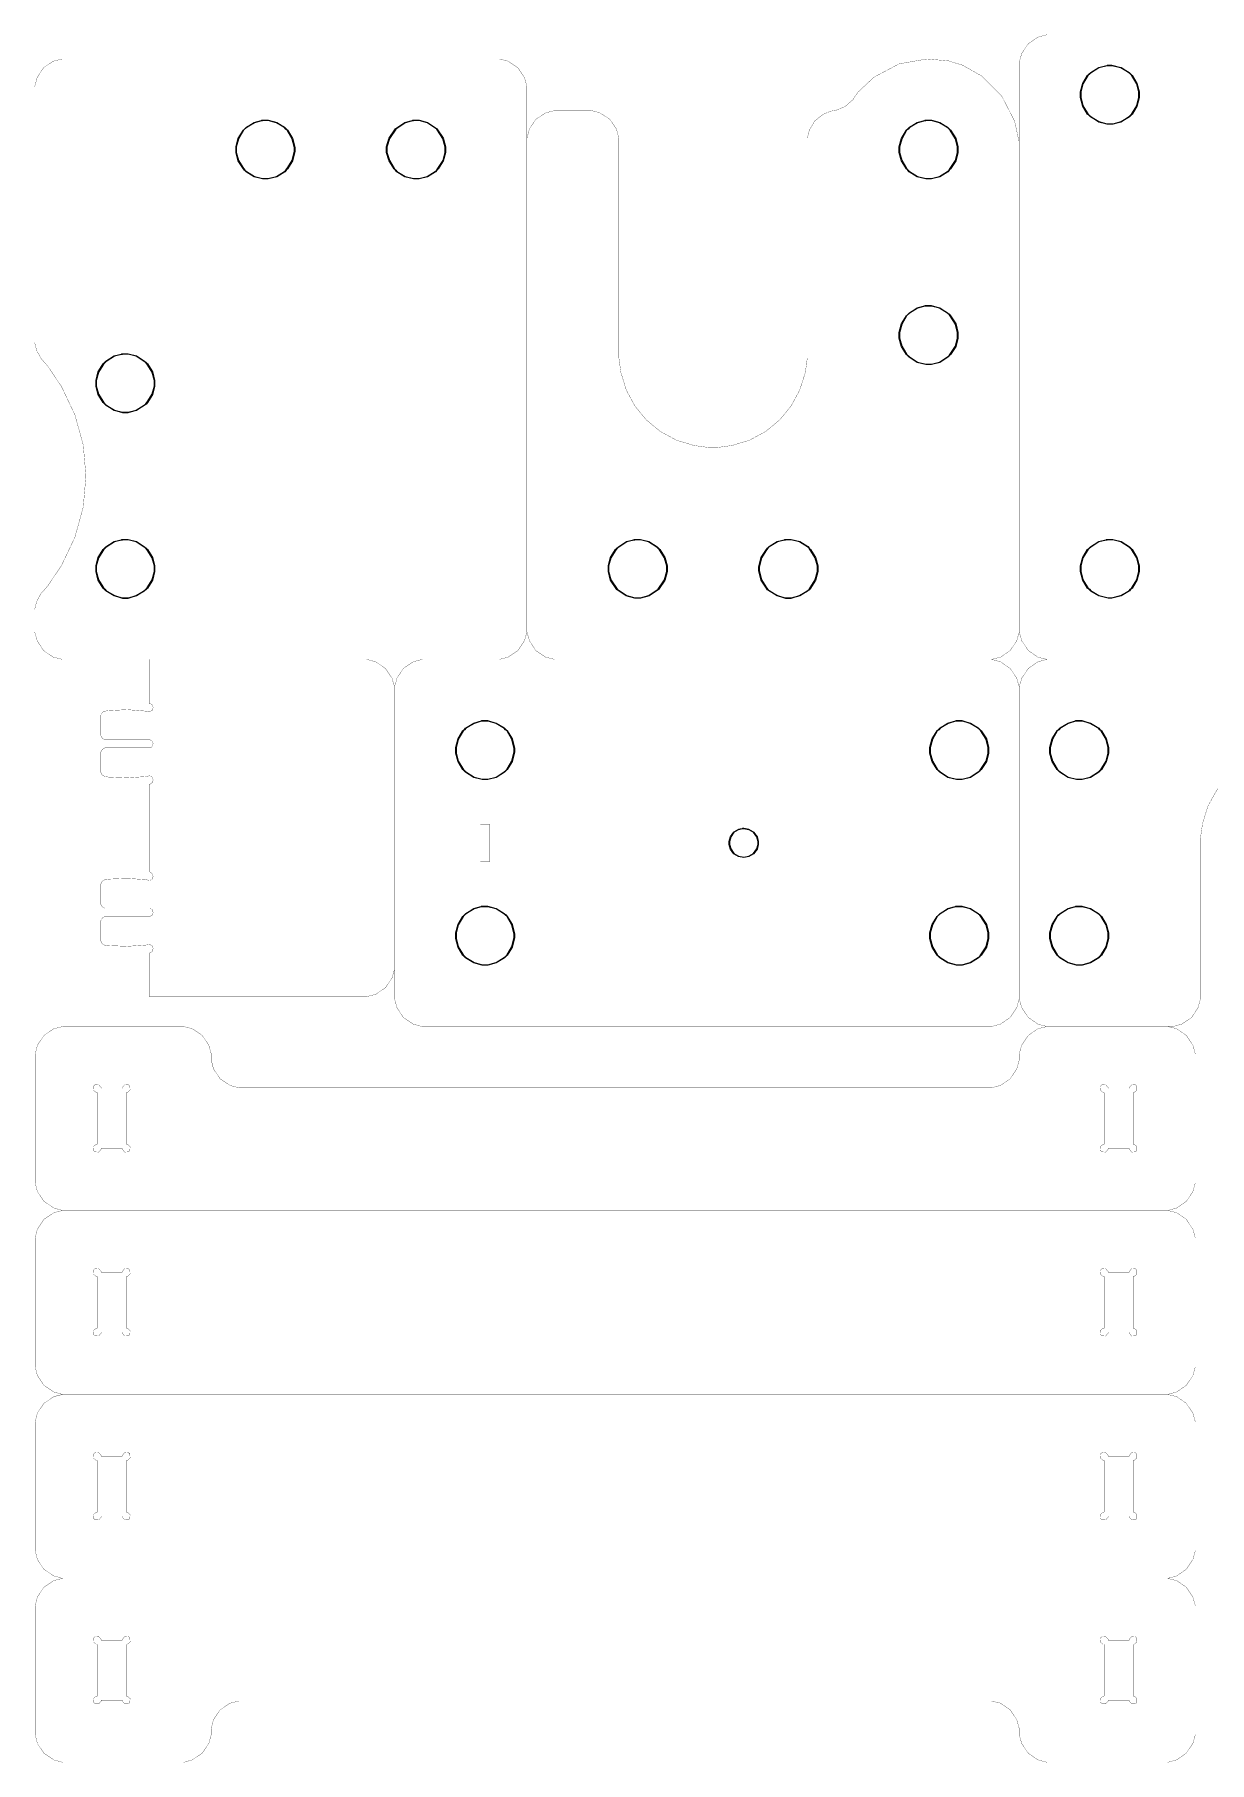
# Model space of a CAD drawing. Extents: x 0.1 to 59.9, y 0.1 to 11.9.
# Drawn here: x 48.09 to 52.88, y 0.45 to 7.49 of the extents above; entities that cross this region are included whole.
import ezdxf

# ---------------------------------------------------------------- set-up
doc = ezdxf.new("R2010")
doc.units = 0
doc.layers.add('L0D0_0', color=1, linetype='CONTINUOUS')

msp = doc.modelspace()

# ---------------------------------------------------------------- linework, layer by layer
at = {"layer": 'L0D0_0', "const_width": 0.001}
for points in [[(52.107, 7.368), (52.107, 7.38), (52.117, 7.416), (52.144, 7.456), (52.183, 7.483), (52.22, 7.493), (52.232, 7.493)], [(52.232, 7.493), (53.626, 7.493)], [(48.093, 7.269), (48.093, 7.281), (48.103, 7.318), (48.129, 7.358), (48.169, 7.385), (48.206, 7.394), (48.218, 7.394)], [(48.218, 7.394), (49.975, 7.394)], [(49.975, 7.394), (49.987, 7.394), (50.023, 7.385), (50.063, 7.358), (50.09, 7.318), (50.1, 7.281), (50.1, 7.269)], [(51.433, 7.235), (51.45, 7.259), (51.515, 7.32), (51.617, 7.374), (51.731, 7.394), (51.82, 7.386), (51.848, 7.377), (51.875, 7.369), (51.953, 7.325), (52.035, 7.244), (52.088, 7.141), (52.107, 7.054), (52.107, 7.025)], [(52.107, 7.368), (52.107, 5.071)], [(48.093, 7.269), (48.093, 6.249)], [(50.1, 7.269), (50.1, 5.071)], [(51.433, 7.235), (51.429, 7.228), (51.397, 7.2), (51.358, 7.184), (51.349, 7.183)], [(50.1, 7.059), (50.1, 7.071), (50.11, 7.108), (50.136, 7.148), (50.176, 7.174), (50.213, 7.184), (50.225, 7.184)], [(50.35, 7.184), (50.225, 7.184)], [(50.35, 7.184), (50.362, 7.184), (50.398, 7.174), (50.438, 7.148), (50.465, 7.108), (50.475, 7.071), (50.475, 7.059)], [(51.243, 7.059), (51.243, 7.07), (51.251, 7.103), (51.273, 7.141), (51.307, 7.168), (51.338, 7.181), (51.349, 7.183)], [(50.475, 6.194), (50.475, 7.059)], [(51.243, 6.194), (51.243, 7.059)], [(48.124, 6.167), (48.119, 6.173), (48.101, 6.205), (48.093, 6.238), (48.093, 6.249)], [(48.124, 6.167), (48.146, 6.142), (48.202, 6.059), (48.257, 5.943), (48.291, 5.82), (48.302, 5.694), (48.291, 5.567), (48.257, 5.444), (48.202, 5.328), (48.146, 5.245), (48.124, 5.22)], [(51.243, 6.194), (51.243, 6.174), (51.235, 6.116), (51.212, 6.044), (51.177, 5.979), (51.13, 5.922), (51.073, 5.875), (51.008, 5.84), (50.936, 5.818), (50.878, 5.81), (50.859, 5.81), (50.839, 5.81), (50.781, 5.818), (50.709, 5.84), (50.644, 5.875), (50.587, 5.922), (50.54, 5.979), (50.505, 6.044), (50.483, 6.116), (50.475, 6.174), (50.475, 6.194)], [(48.093, 5.138), (48.093, 5.149), (48.101, 5.182), (48.119, 5.215), (48.124, 5.22)], [(48.093, 5.138), (48.093, 5.071)], [(48.218, 4.946), (48.206, 4.946), (48.169, 4.955), (48.129, 4.982), (48.103, 5.022), (48.093, 5.058), (48.093, 5.071)], [(50.1, 5.071), (50.1, 5.058), (50.09, 5.022), (50.063, 4.982), (50.023, 4.955), (49.987, 4.946), (49.975, 4.946)], [(50.225, 4.946), (50.213, 4.946), (50.176, 4.955), (50.136, 4.982), (50.11, 5.022), (50.1, 5.058), (50.1, 5.071)], [(52.107, 5.071), (52.107, 5.058), (52.097, 5.022), (52.07, 4.982), (52.031, 4.955), (51.994, 4.946), (51.982, 4.946)], [(52.232, 4.946), (52.22, 4.946), (52.183, 4.955), (52.144, 4.982), (52.117, 5.022), (52.107, 5.058), (52.107, 5.071)], [(48.218, 4.946), (49.685, 4.946)], [(48.56, 4.766), (48.56, 4.946)], [(49.56, 4.821), (49.56, 4.833), (49.55, 4.869), (49.523, 4.909), (49.483, 4.936), (49.447, 4.946), (49.435, 4.946)], [(49.685, 4.946), (49.673, 4.946), (49.636, 4.936), (49.596, 4.909), (49.57, 4.869), (49.56, 4.833), (49.56, 4.821)], [(51.982, 4.946), (49.685, 4.946)], [(52.107, 4.821), (52.107, 4.833), (52.097, 4.869), (52.07, 4.909), (52.031, 4.936), (51.994, 4.946), (51.982, 4.946)], [(52.107, 4.821), (52.107, 4.833), (52.117, 4.869), (52.144, 4.909), (52.183, 4.936), (52.22, 4.946), (52.232, 4.946)], [(52.232, 4.946), (54.529, 4.946)], [(49.56, 4.821), (49.56, 3.574)], [(52.107, 3.574), (52.107, 4.821)], [(48.38, 4.735), (48.378, 4.735), (48.368, 4.729), (48.363, 4.719), (48.363, 4.716)], [(48.56, 4.733), (48.545, 4.735), (48.47, 4.741), (48.395, 4.737), (48.38, 4.735)], [(48.56, 4.733), (48.563, 4.733), (48.572, 4.738), (48.576, 4.749), (48.572, 4.761), (48.563, 4.766), (48.56, 4.766)], [(48.363, 4.716), (48.363, 4.638)], [(48.363, 4.638), (48.363, 4.635), (48.369, 4.624), (48.379, 4.618), (48.383, 4.618)], [(48.383, 4.585), (48.379, 4.585), (48.369, 4.579), (48.363, 4.569), (48.363, 4.565)], [(48.383, 4.618), (48.56, 4.618)], [(48.383, 4.585), (48.56, 4.585)], [(48.56, 4.585), (48.563, 4.585), (48.572, 4.59), (48.576, 4.602), (48.572, 4.613), (48.563, 4.618), (48.56, 4.618)], [(52.846, 4.197), (52.846, 4.217), (52.854, 4.275), (52.876, 4.347), (52.912, 4.412), (52.959, 4.469), (53.016, 4.516), (53.081, 4.551), (53.153, 4.574), (53.211, 4.581), (53.23, 4.581), (53.25, 4.581), (53.308, 4.574), (53.38, 4.551), (53.445, 4.516), (53.502, 4.469), (53.548, 4.412), (53.584, 4.347), (53.606, 4.275), (53.614, 4.217), (53.614, 4.197)], [(48.363, 4.488), (48.363, 4.565)], [(48.363, 4.488), (48.363, 4.485), (48.368, 4.475), (48.378, 4.469), (48.38, 4.468)], [(48.38, 4.468), (48.395, 4.466), (48.47, 4.463), (48.545, 4.468), (48.56, 4.471)], [(48.56, 4.437), (48.563, 4.437), (48.572, 4.443), (48.576, 4.454), (48.572, 4.466), (48.563, 4.471), (48.56, 4.471)], [(48.56, 4.437), (48.56, 4.079)], [(49.91, 4.122), (49.91, 4.273)], [(49.949, 4.273), (49.91, 4.273)], [(49.949, 4.122), (49.949, 4.273)], [(52.846, 4.197), (52.846, 3.574)], [(49.949, 4.122), (49.91, 4.122)], [(48.38, 4.048), (48.378, 4.047), (48.368, 4.041), (48.363, 4.031), (48.363, 4.028)], [(48.363, 4.028), (48.363, 3.951)], [(48.56, 4.045), (48.545, 4.048), (48.47, 4.053), (48.395, 4.05), (48.38, 4.048)], [(48.56, 4.045), (48.563, 4.045), (48.572, 4.05), (48.576, 4.062), (48.572, 4.073), (48.563, 4.079), (48.56, 4.079)], [(48.363, 3.951), (48.363, 3.947), (48.369, 3.937), (48.379, 3.931), (48.383, 3.931)], [(48.383, 3.898), (48.379, 3.898), (48.369, 3.892), (48.363, 3.881), (48.363, 3.878)], [(48.363, 3.8), (48.363, 3.878)], [(48.383, 3.931), (48.56, 3.931)], [(48.383, 3.898), (48.56, 3.898)], [(48.56, 3.898), (48.563, 3.898), (48.572, 3.903), (48.576, 3.914), (48.572, 3.926), (48.563, 3.931), (48.56, 3.931)], [(48.363, 3.8), (48.363, 3.797), (48.368, 3.787), (48.378, 3.781), (48.38, 3.781)], [(48.38, 3.781), (48.395, 3.779), (48.47, 3.776), (48.545, 3.781), (48.56, 3.783)], [(48.56, 3.75), (48.563, 3.75), (48.572, 3.755), (48.576, 3.767), (48.572, 3.778), (48.563, 3.783), (48.56, 3.783)], [(48.56, 3.75), (48.56, 3.571)], [(49.435, 3.571), (49.447, 3.571), (49.483, 3.58), (49.523, 3.607), (49.55, 3.647), (49.56, 3.683), (49.56, 3.696)], [(48.56, 3.571), (49.435, 3.571)], [(49.56, 3.574), (49.56, 3.562), (49.57, 3.526), (49.596, 3.486), (49.636, 3.459), (49.673, 3.449), (49.685, 3.449)], [(51.982, 3.449), (51.994, 3.449), (52.031, 3.459), (52.07, 3.486), (52.097, 3.526), (52.107, 3.562), (52.107, 3.574)], [(52.232, 3.449), (52.22, 3.449), (52.183, 3.459), (52.144, 3.486), (52.117, 3.526), (52.107, 3.562), (52.107, 3.574)], [(52.846, 3.574), (52.846, 3.562), (52.836, 3.526), (52.81, 3.486), (52.77, 3.459), (52.733, 3.449), (52.721, 3.449)], [(48.22, 3.449), (48.207, 3.449), (48.171, 3.44), (48.131, 3.413), (48.104, 3.373), (48.095, 3.337), (48.095, 3.324)], [(48.688, 3.449), (48.22, 3.449)], [(48.813, 3.324), (48.813, 3.337), (48.803, 3.373), (48.776, 3.413), (48.736, 3.44), (48.7, 3.449), (48.688, 3.449)], [(51.982, 3.449), (49.685, 3.449)], [(52.232, 3.449), (52.22, 3.449), (52.183, 3.44), (52.144, 3.413), (52.117, 3.373), (52.107, 3.337), (52.107, 3.324)], [(52.721, 3.449), (52.232, 3.449)], [(52.825, 3.324), (52.825, 3.337), (52.815, 3.373), (52.788, 3.413), (52.749, 3.44), (52.712, 3.449), (52.7, 3.449)], [(48.095, 2.824), (48.095, 3.324)], [(48.813, 3.324), (48.813, 3.312), (48.822, 3.276), (48.849, 3.236), (48.889, 3.209), (48.925, 3.199), (48.938, 3.199)], [(51.982, 3.199), (51.994, 3.199), (52.031, 3.209), (52.07, 3.236), (52.097, 3.276), (52.107, 3.312), (52.107, 3.324)], [(52.825, 2.824), (52.825, 3.324)], [(48.364, 3.197), (48.364, 3.2), (48.354, 3.212), (48.338, 3.211), (48.336, 3.208), (48.333, 3.206), (48.332, 3.19), (48.344, 3.18), (48.348, 3.18)], [(48.348, 2.969), (48.348, 3.18)], [(48.364, 3.197), (48.45, 3.197)], [(48.467, 3.18), (48.471, 3.18), (48.482, 3.19), (48.481, 3.206), (48.479, 3.208), (48.476, 3.211), (48.46, 3.212), (48.45, 3.2), (48.45, 3.197)], [(48.467, 2.969), (48.467, 3.18)], [(51.982, 3.199), (48.938, 3.199)], [(52.47, 3.197), (52.47, 3.2), (52.459, 3.212), (52.444, 3.211), (52.441, 3.208), (52.438, 3.206), (52.437, 3.19), (52.449, 3.18), (52.453, 3.18)], [(52.453, 2.969), (52.453, 3.18)], [(52.47, 3.197), (52.555, 3.197)], [(52.572, 3.18), (52.576, 3.18), (52.587, 3.19), (52.586, 3.206), (52.584, 3.208), (52.581, 3.211), (52.566, 3.212), (52.555, 3.2), (52.555, 3.197)], [(52.572, 2.969), (52.572, 3.18)], [(48.348, 2.969), (48.344, 2.969), (48.332, 2.959), (48.333, 2.943), (48.336, 2.941), (48.338, 2.938), (48.354, 2.937), (48.364, 2.949), (48.364, 2.952)], [(48.45, 2.952), (48.45, 2.949), (48.46, 2.937), (48.476, 2.938), (48.479, 2.941), (48.481, 2.943), (48.482, 2.959), (48.471, 2.969), (48.467, 2.969)], [(52.453, 2.969), (52.449, 2.969), (52.437, 2.959), (52.438, 2.943), (52.441, 2.941), (52.444, 2.938), (52.459, 2.937), (52.47, 2.949), (52.47, 2.952)], [(52.555, 2.952), (52.555, 2.949), (52.566, 2.937), (52.581, 2.938), (52.584, 2.941), (52.586, 2.943), (52.587, 2.959), (52.576, 2.969), (52.572, 2.969)], [(48.364, 2.952), (48.45, 2.952)], [(52.47, 2.952), (52.555, 2.952)], [(48.095, 2.824), (48.095, 2.812), (48.104, 2.776), (48.131, 2.736), (48.171, 2.709), (48.207, 2.699), (48.22, 2.699)], [(52.7, 2.699), (52.712, 2.699), (52.749, 2.709), (52.788, 2.736), (52.815, 2.776), (52.825, 2.812), (52.825, 2.824)], [(48.22, 2.699), (48.207, 2.699), (48.171, 2.69), (48.131, 2.663), (48.104, 2.623), (48.095, 2.587), (48.095, 2.574)], [(52.7, 2.699), (48.22, 2.699)], [(52.825, 2.574), (52.825, 2.587), (52.815, 2.623), (52.788, 2.663), (52.749, 2.69), (52.712, 2.699), (52.7, 2.699)], [(48.095, 2.574), (48.095, 2.074)], [(52.825, 2.574), (52.825, 2.074)], [(48.364, 2.447), (48.364, 2.45), (48.354, 2.462), (48.338, 2.461), (48.336, 2.458), (48.333, 2.456), (48.332, 2.44), (48.344, 2.43), (48.348, 2.43)], [(48.348, 2.43), (48.348, 2.219)], [(48.364, 2.447), (48.45, 2.447)], [(48.467, 2.43), (48.471, 2.43), (48.482, 2.44), (48.481, 2.456), (48.479, 2.458), (48.476, 2.461), (48.46, 2.462), (48.45, 2.45), (48.45, 2.447)], [(48.467, 2.43), (48.467, 2.219)], [(52.47, 2.447), (52.47, 2.45), (52.459, 2.462), (52.444, 2.461), (52.441, 2.458), (52.438, 2.456), (52.437, 2.44), (52.449, 2.43), (52.453, 2.43)], [(52.453, 2.43), (52.453, 2.219)], [(52.47, 2.447), (52.555, 2.447)], [(52.572, 2.43), (52.576, 2.43), (52.587, 2.44), (52.586, 2.456), (52.584, 2.458), (52.581, 2.461), (52.566, 2.462), (52.555, 2.45), (52.555, 2.447)], [(52.572, 2.43), (52.572, 2.219)], [(48.348, 2.219), (48.344, 2.219), (48.332, 2.209), (48.333, 2.193), (48.336, 2.191), (48.338, 2.188), (48.354, 2.187), (48.364, 2.199), (48.364, 2.202)], [(48.364, 2.202), (48.45, 2.202)], [(48.45, 2.202), (48.45, 2.199), (48.46, 2.187), (48.476, 2.188), (48.479, 2.191), (48.481, 2.193), (48.482, 2.209), (48.471, 2.219), (48.467, 2.219)], [(52.453, 2.219), (52.449, 2.219), (52.437, 2.209), (52.438, 2.193), (52.441, 2.191), (52.444, 2.188), (52.459, 2.187), (52.47, 2.199), (52.47, 2.202)], [(52.47, 2.202), (52.555, 2.202)], [(52.555, 2.202), (52.555, 2.199), (52.566, 2.187), (52.581, 2.188), (52.584, 2.191), (52.586, 2.193), (52.587, 2.209), (52.576, 2.219), (52.572, 2.219)], [(48.095, 2.074), (48.095, 2.062), (48.104, 2.026), (48.131, 1.986), (48.171, 1.959), (48.207, 1.949), (48.22, 1.949)], [(52.7, 1.949), (52.712, 1.949), (52.749, 1.959), (52.788, 1.986), (52.815, 2.026), (52.825, 2.062), (52.825, 2.074)], [(48.095, 1.824), (48.095, 1.837), (48.104, 1.873), (48.131, 1.913), (48.171, 1.94), (48.207, 1.949), (48.22, 1.949)], [(52.7, 1.949), (48.22, 1.949)], [(52.7, 1.949), (52.712, 1.949), (52.749, 1.94), (52.788, 1.913), (52.815, 1.873), (52.825, 1.837), (52.825, 1.824)], [(48.095, 1.324), (48.095, 1.824)], [(52.825, 1.324), (52.825, 1.824)], [(48.348, 1.68), (48.344, 1.68), (48.332, 1.69), (48.333, 1.706), (48.336, 1.708), (48.338, 1.711), (48.354, 1.712), (48.364, 1.7), (48.364, 1.697)], [(48.364, 1.697), (48.45, 1.697)], [(48.45, 1.697), (48.45, 1.7), (48.46, 1.712), (48.476, 1.711), (48.479, 1.708), (48.481, 1.706), (48.482, 1.69), (48.471, 1.68), (48.467, 1.68)], [(52.453, 1.68), (52.449, 1.68), (52.437, 1.69), (52.438, 1.706), (52.441, 1.708), (52.444, 1.711), (52.459, 1.712), (52.47, 1.7), (52.47, 1.697)], [(52.47, 1.697), (52.555, 1.697)], [(52.555, 1.697), (52.555, 1.7), (52.566, 1.712), (52.581, 1.711), (52.584, 1.708), (52.586, 1.706), (52.587, 1.69), (52.576, 1.68), (52.572, 1.68)], [(48.348, 1.469), (48.348, 1.68)], [(48.467, 1.469), (48.467, 1.68)], [(52.453, 1.469), (52.453, 1.68)], [(52.572, 1.469), (52.572, 1.68)], [(48.364, 1.452), (48.364, 1.449), (48.354, 1.437), (48.338, 1.438), (48.336, 1.441), (48.333, 1.443), (48.332, 1.459), (48.344, 1.469), (48.348, 1.469)], [(48.364, 1.452), (48.45, 1.452)], [(48.467, 1.469), (48.471, 1.469), (48.482, 1.459), (48.481, 1.443), (48.479, 1.441), (48.476, 1.438), (48.46, 1.437), (48.45, 1.449), (48.45, 1.452)], [(52.47, 1.452), (52.47, 1.449), (52.459, 1.437), (52.444, 1.438), (52.441, 1.441), (52.438, 1.443), (52.437, 1.459), (52.449, 1.469), (52.453, 1.469)], [(52.47, 1.452), (52.555, 1.452)], [(52.572, 1.469), (52.576, 1.469), (52.587, 1.459), (52.586, 1.443), (52.584, 1.441), (52.581, 1.438), (52.566, 1.437), (52.555, 1.449), (52.555, 1.452)], [(48.22, 1.199), (48.207, 1.199), (48.171, 1.209), (48.131, 1.236), (48.104, 1.276), (48.095, 1.312), (48.095, 1.324)], [(52.825, 1.324), (52.825, 1.312), (52.815, 1.276), (52.788, 1.236), (52.749, 1.209), (52.712, 1.199), (52.7, 1.199)], [(48.095, 1.074), (48.095, 1.087), (48.104, 1.123), (48.131, 1.163), (48.171, 1.19), (48.207, 1.199), (48.22, 1.199)], [(52.7, 1.199), (48.22, 1.199)], [(52.7, 1.199), (52.712, 1.199), (52.749, 1.19), (52.788, 1.163), (52.815, 1.123), (52.825, 1.087), (52.825, 1.074)], [(48.095, 1.074), (48.095, 0.574)], [(52.825, 1.074), (52.825, 0.574)], [(48.348, 0.93), (48.344, 0.93), (48.332, 0.94), (48.333, 0.956), (48.336, 0.958), (48.338, 0.961), (48.354, 0.962), (48.364, 0.95), (48.364, 0.947)], [(48.348, 0.93), (48.348, 0.719)], [(48.364, 0.947), (48.45, 0.947)], [(48.45, 0.947), (48.45, 0.95), (48.46, 0.962), (48.476, 0.961), (48.479, 0.958), (48.481, 0.956), (48.482, 0.94), (48.471, 0.93), (48.467, 0.93)], [(48.467, 0.93), (48.467, 0.719)], [(52.453, 0.93), (52.449, 0.93), (52.437, 0.94), (52.438, 0.956), (52.441, 0.958), (52.444, 0.961), (52.459, 0.962), (52.47, 0.95), (52.47, 0.947)], [(52.453, 0.93), (52.453, 0.719)], [(52.47, 0.947), (52.555, 0.947)], [(52.555, 0.947), (52.555, 0.95), (52.566, 0.962), (52.581, 0.961), (52.584, 0.958), (52.586, 0.956), (52.587, 0.94), (52.576, 0.93), (52.572, 0.93)], [(52.572, 0.93), (52.572, 0.719)], [(48.364, 0.702), (48.364, 0.699), (48.354, 0.687), (48.338, 0.688), (48.336, 0.691), (48.333, 0.693), (48.332, 0.709), (48.344, 0.719), (48.348, 0.719)], [(48.467, 0.719), (48.471, 0.719), (48.482, 0.709), (48.481, 0.693), (48.479, 0.691), (48.476, 0.688), (48.46, 0.687), (48.45, 0.699), (48.45, 0.702)], [(52.47, 0.702), (52.47, 0.699), (52.459, 0.687), (52.444, 0.688), (52.441, 0.691), (52.438, 0.693), (52.437, 0.709), (52.449, 0.719), (52.453, 0.719)], [(52.572, 0.719), (52.576, 0.719), (52.587, 0.709), (52.586, 0.693), (52.584, 0.691), (52.581, 0.688), (52.566, 0.687), (52.555, 0.699), (52.555, 0.702)], [(48.364, 0.702), (48.45, 0.702)], [(48.813, 0.574), (48.813, 0.587), (48.822, 0.623), (48.849, 0.663), (48.889, 0.69), (48.925, 0.699), (48.938, 0.699)], [(51.982, 0.699), (48.938, 0.699)], [(51.982, 0.699), (51.994, 0.699), (52.031, 0.69), (52.07, 0.663), (52.097, 0.623), (52.107, 0.587), (52.107, 0.574)], [(52.47, 0.702), (52.555, 0.702)], [(48.22, 0.449), (48.207, 0.449), (48.171, 0.459), (48.131, 0.486), (48.104, 0.526), (48.095, 0.562), (48.095, 0.574)], [(48.813, 0.574), (48.813, 0.562), (48.803, 0.526), (48.776, 0.486), (48.736, 0.459), (48.7, 0.449), (48.688, 0.449)], [(52.232, 0.449), (52.22, 0.449), (52.183, 0.459), (52.144, 0.486), (52.117, 0.526), (52.107, 0.562), (52.107, 0.574)], [(52.825, 0.574), (52.825, 0.562), (52.815, 0.526), (52.788, 0.486), (52.749, 0.459), (52.712, 0.449), (52.7, 0.449)], [(48.688, 0.449), (48.22, 0.449)], [(52.7, 0.449), (52.232, 0.449)]]:
    msp.add_lwpolyline(points, dxfattribs=at)
at = {"layer": 'L0D0_0'}
for points in [[(52.465, 7.128), (52.431, 7.137), (52.398, 7.158), (52.392, 7.163), (52.386, 7.169), (52.366, 7.202), (52.357, 7.237), (52.357, 7.26), (52.366, 7.294), (52.386, 7.327), (52.392, 7.333), (52.398, 7.338), (52.431, 7.359), (52.465, 7.367), (52.469, 7.367), (52.432, 7.358), (52.399, 7.337), (52.393, 7.332), (52.387, 7.326), (52.367, 7.293), (52.358, 7.26), (52.358, 7.237), (52.367, 7.203), (52.387, 7.17), (52.393, 7.164), (52.399, 7.159), (52.432, 7.138), (52.465, 7.129), (52.488, 7.129), (52.521, 7.138), (52.555, 7.159), (52.566, 7.17), (52.586, 7.203), (52.595, 7.237), (52.595, 7.26), (52.586, 7.293), (52.566, 7.326), (52.555, 7.337), (52.521, 7.358), (52.485, 7.367), (52.465, 7.367), (52.469, 7.368), (52.485, 7.368), (52.522, 7.359), (52.556, 7.338), (52.567, 7.327), (52.587, 7.294), (52.596, 7.26), (52.596, 7.237), (52.587, 7.202), (52.567, 7.169), (52.556, 7.158), (52.522, 7.137), (52.488, 7.128)], [(49.022, 6.905), (48.988, 6.914), (48.955, 6.934), (48.949, 6.94), (48.944, 6.946), (48.923, 6.979), (48.914, 7.013), (48.914, 7.036), (48.923, 7.07), (48.944, 7.104), (48.955, 7.115), (48.988, 7.135), (49.018, 7.143), (49.022, 7.143), (48.989, 7.134), (48.956, 7.114), (48.945, 7.103), (48.924, 7.069), (48.915, 7.036), (48.915, 7.013), (48.924, 6.98), (48.945, 6.947), (48.95, 6.941), (48.956, 6.935), (48.989, 6.915), (49.022, 6.906), (49.045, 6.906), (49.079, 6.915), (49.112, 6.935), (49.117, 6.941), (49.123, 6.947), (49.143, 6.98), (49.152, 7.017), (49.152, 7.033), (49.143, 7.069), (49.123, 7.103), (49.117, 7.108), (49.112, 7.114), (49.079, 7.134), (49.045, 7.143), (49.018, 7.143), (49.022, 7.144), (49.045, 7.144), (49.08, 7.135), (49.113, 7.115), (49.118, 7.109), (49.124, 7.104), (49.144, 7.07), (49.153, 7.033), (49.153, 7.017), (49.144, 6.979), (49.124, 6.946), (49.118, 6.94), (49.113, 6.934), (49.08, 6.914), (49.045, 6.905)], [(49.637, 6.905), (49.602, 6.914), (49.569, 6.934), (49.564, 6.94), (49.558, 6.946), (49.538, 6.979), (49.528, 7.013), (49.528, 7.036), (49.538, 7.071), (49.564, 7.109), (49.602, 7.135), (49.633, 7.143), (49.637, 7.143), (49.603, 7.134), (49.565, 7.108), (49.539, 7.07), (49.529, 7.036), (49.529, 7.013), (49.539, 6.98), (49.559, 6.947), (49.565, 6.941), (49.57, 6.935), (49.603, 6.915), (49.637, 6.906), (49.66, 6.906), (49.693, 6.915), (49.726, 6.935), (49.732, 6.941), (49.737, 6.947), (49.758, 6.98), (49.767, 7.013), (49.767, 7.036), (49.757, 7.07), (49.732, 7.108), (49.694, 7.134), (49.66, 7.143), (49.633, 7.143), (49.637, 7.144), (49.66, 7.144), (49.695, 7.135), (49.733, 7.109), (49.758, 7.071), (49.768, 7.036), (49.768, 7.013), (49.759, 6.979), (49.738, 6.946), (49.733, 6.94), (49.727, 6.934), (49.694, 6.914), (49.66, 6.905)], [(51.726, 6.905), (51.691, 6.914), (51.658, 6.934), (51.653, 6.94), (51.647, 6.946), (51.627, 6.979), (51.618, 7.013), (51.618, 7.036), (51.627, 7.07), (51.647, 7.104), (51.653, 7.109), (51.658, 7.115), (51.691, 7.135), (51.722, 7.143), (51.726, 7.143), (51.692, 7.134), (51.659, 7.114), (51.654, 7.108), (51.648, 7.103), (51.628, 7.069), (51.619, 7.036), (51.619, 7.013), (51.628, 6.98), (51.648, 6.947), (51.654, 6.941), (51.659, 6.935), (51.692, 6.915), (51.726, 6.906), (51.749, 6.906), (51.782, 6.915), (51.815, 6.935), (51.821, 6.941), (51.826, 6.947), (51.847, 6.98), (51.856, 7.013), (51.856, 7.036), (51.847, 7.069), (51.826, 7.103), (51.815, 7.114), (51.782, 7.134), (51.749, 7.143), (51.722, 7.143), (51.726, 7.144), (51.749, 7.144), (51.783, 7.135), (51.816, 7.115), (51.827, 7.104), (51.848, 7.07), (51.857, 7.036), (51.857, 7.013), (51.848, 6.979), (51.827, 6.946), (51.822, 6.94), (51.816, 6.934), (51.783, 6.914), (51.749, 6.905)], [(51.726, 6.148), (51.691, 6.157), (51.658, 6.178), (51.647, 6.189), (51.627, 6.222), (51.618, 6.256), (51.618, 6.279), (51.627, 6.314), (51.647, 6.347), (51.658, 6.358), (51.691, 6.379), (51.722, 6.387), (51.726, 6.387), (51.692, 6.378), (51.659, 6.357), (51.648, 6.346), (51.628, 6.313), (51.619, 6.279), (51.619, 6.256), (51.628, 6.223), (51.648, 6.19), (51.659, 6.179), (51.692, 6.158), (51.726, 6.149), (51.749, 6.149), (51.782, 6.158), (51.815, 6.179), (51.821, 6.184), (51.826, 6.19), (51.847, 6.223), (51.856, 6.256), (51.856, 6.279), (51.847, 6.313), (51.826, 6.346), (51.821, 6.352), (51.815, 6.357), (51.782, 6.378), (51.749, 6.387), (51.722, 6.387), (51.726, 6.388), (51.749, 6.388), (51.783, 6.379), (51.816, 6.358), (51.822, 6.353), (51.827, 6.347), (51.848, 6.314), (51.857, 6.279), (51.857, 6.256), (51.848, 6.222), (51.827, 6.189), (51.822, 6.183), (51.816, 6.178), (51.783, 6.157), (51.749, 6.148)], [(48.451, 5.952), (48.417, 5.961), (48.383, 5.982), (48.372, 5.993), (48.352, 6.026), (48.343, 6.06), (48.343, 6.083), (48.352, 6.118), (48.372, 6.151), (48.383, 6.162), (48.417, 6.183), (48.447, 6.191), (48.451, 6.191), (48.418, 6.182), (48.384, 6.161), (48.373, 6.15), (48.353, 6.117), (48.344, 6.083), (48.344, 6.06), (48.353, 6.027), (48.373, 5.994), (48.384, 5.983), (48.418, 5.962), (48.451, 5.953), (48.474, 5.953), (48.507, 5.962), (48.54, 5.983), (48.546, 5.988), (48.552, 5.994), (48.572, 6.027), (48.581, 6.06), (48.581, 6.083), (48.572, 6.117), (48.552, 6.15), (48.546, 6.156), (48.54, 6.161), (48.507, 6.182), (48.474, 6.191), (48.447, 6.191), (48.451, 6.192), (48.474, 6.192), (48.508, 6.183), (48.541, 6.162), (48.547, 6.157), (48.553, 6.151), (48.573, 6.118), (48.582, 6.083), (48.582, 6.06), (48.573, 6.026), (48.553, 5.993), (48.547, 5.987), (48.541, 5.982), (48.508, 5.961), (48.474, 5.952)], [(48.451, 5.195), (48.417, 5.205), (48.383, 5.225), (48.378, 5.231), (48.372, 5.236), (48.352, 5.269), (48.343, 5.304), (48.343, 5.327), (48.352, 5.361), (48.372, 5.394), (48.383, 5.405), (48.417, 5.426), (48.447, 5.434), (48.451, 5.434), (48.418, 5.425), (48.384, 5.404), (48.373, 5.393), (48.353, 5.36), (48.344, 5.327), (48.344, 5.304), (48.353, 5.27), (48.373, 5.237), (48.379, 5.232), (48.384, 5.226), (48.418, 5.206), (48.451, 5.196), (48.474, 5.196), (48.507, 5.206), (48.54, 5.226), (48.546, 5.232), (48.552, 5.237), (48.572, 5.27), (48.581, 5.304), (48.581, 5.327), (48.572, 5.36), (48.552, 5.393), (48.546, 5.399), (48.54, 5.404), (48.507, 5.425), (48.474, 5.434), (48.447, 5.434), (48.451, 5.435), (48.474, 5.435), (48.508, 5.426), (48.541, 5.405), (48.547, 5.4), (48.553, 5.394), (48.573, 5.361), (48.582, 5.327), (48.582, 5.304), (48.573, 5.269), (48.553, 5.236), (48.547, 5.231), (48.541, 5.225), (48.508, 5.205), (48.474, 5.195)], [(50.54, 5.196), (50.505, 5.205), (50.467, 5.231), (50.441, 5.269), (50.432, 5.304), (50.432, 5.327), (50.441, 5.361), (50.461, 5.394), (50.467, 5.4), (50.473, 5.405), (50.506, 5.426), (50.536, 5.434), (50.54, 5.434), (50.507, 5.425), (50.474, 5.404), (50.468, 5.399), (50.462, 5.393), (50.442, 5.36), (50.433, 5.327), (50.433, 5.304), (50.442, 5.27), (50.468, 5.232), (50.506, 5.206), (50.54, 5.197), (50.563, 5.197), (50.597, 5.206), (50.635, 5.232), (50.661, 5.27), (50.67, 5.304), (50.67, 5.327), (50.661, 5.36), (50.641, 5.393), (50.63, 5.404), (50.596, 5.425), (50.563, 5.434), (50.536, 5.434), (50.54, 5.435), (50.563, 5.435), (50.597, 5.426), (50.631, 5.405), (50.642, 5.394), (50.662, 5.361), (50.671, 5.327), (50.671, 5.304), (50.662, 5.269), (50.636, 5.231), (50.598, 5.205), (50.563, 5.196)], [(51.154, 5.195), (51.12, 5.205), (51.087, 5.225), (51.081, 5.23), (51.076, 5.236), (51.055, 5.269), (51.046, 5.307), (51.046, 5.323), (51.055, 5.361), (51.076, 5.394), (51.081, 5.4), (51.087, 5.406), (51.12, 5.426), (51.15, 5.434), (51.154, 5.434), (51.121, 5.425), (51.088, 5.405), (51.082, 5.399), (51.077, 5.393), (51.056, 5.36), (51.047, 5.323), (51.047, 5.307), (51.056, 5.27), (51.077, 5.237), (51.082, 5.231), (51.088, 5.226), (51.121, 5.206), (51.154, 5.196), (51.177, 5.196), (51.211, 5.206), (51.244, 5.226), (51.25, 5.231), (51.255, 5.237), (51.275, 5.27), (51.285, 5.304), (51.285, 5.327), (51.275, 5.36), (51.255, 5.393), (51.25, 5.399), (51.244, 5.405), (51.211, 5.425), (51.177, 5.434), (51.15, 5.434), (51.154, 5.435), (51.177, 5.435), (51.212, 5.426), (51.245, 5.406), (51.251, 5.4), (51.256, 5.394), (51.276, 5.361), (51.286, 5.327), (51.286, 5.304), (51.276, 5.269), (51.256, 5.236), (51.251, 5.23), (51.245, 5.225), (51.212, 5.205), (51.177, 5.195)], [(52.469, 5.196), (52.431, 5.205), (52.398, 5.225), (52.392, 5.231), (52.386, 5.236), (52.366, 5.269), (52.357, 5.304), (52.357, 5.327), (52.366, 5.361), (52.386, 5.394), (52.392, 5.4), (52.398, 5.405), (52.431, 5.426), (52.461, 5.434), (52.465, 5.434), (52.432, 5.425), (52.399, 5.404), (52.393, 5.399), (52.387, 5.393), (52.367, 5.36), (52.358, 5.327), (52.358, 5.304), (52.367, 5.27), (52.387, 5.237), (52.393, 5.232), (52.399, 5.226), (52.432, 5.206), (52.469, 5.197), (52.485, 5.197), (52.521, 5.206), (52.555, 5.226), (52.56, 5.232), (52.566, 5.237), (52.586, 5.27), (52.595, 5.304), (52.595, 5.327), (52.586, 5.36), (52.566, 5.393), (52.555, 5.404), (52.521, 5.425), (52.488, 5.434), (52.461, 5.434), (52.465, 5.435), (52.488, 5.435), (52.522, 5.426), (52.556, 5.405), (52.567, 5.394), (52.587, 5.361), (52.596, 5.327), (52.596, 5.304), (52.587, 5.269), (52.567, 5.236), (52.561, 5.231), (52.556, 5.225), (52.522, 5.205), (52.485, 5.196)], [(49.918, 4.456), (49.884, 4.465), (49.85, 4.486), (49.839, 4.497), (49.819, 4.53), (49.81, 4.564), (49.81, 4.587), (49.819, 4.622), (49.839, 4.655), (49.845, 4.66), (49.85, 4.666), (49.884, 4.686), (49.915, 4.695), (49.918, 4.695), (49.885, 4.685), (49.851, 4.665), (49.846, 4.659), (49.84, 4.654), (49.82, 4.621), (49.811, 4.587), (49.811, 4.564), (49.82, 4.531), (49.84, 4.498), (49.851, 4.487), (49.885, 4.466), (49.918, 4.457), (49.941, 4.457), (49.974, 4.466), (50.007, 4.487), (50.013, 4.492), (50.019, 4.498), (50.039, 4.531), (50.048, 4.568), (50.048, 4.584), (50.039, 4.621), (50.019, 4.654), (50.013, 4.659), (50.007, 4.665), (49.974, 4.685), (49.941, 4.695), (49.915, 4.695), (49.918, 4.696), (49.941, 4.696), (49.975, 4.686), (50.008, 4.666), (50.014, 4.66), (50.02, 4.655), (50.04, 4.622), (50.049, 4.584), (50.049, 4.568), (50.04, 4.53), (50.02, 4.497), (50.014, 4.491), (50.008, 4.486), (49.975, 4.465), (49.941, 4.456)], [(51.851, 4.456), (51.816, 4.465), (51.783, 4.486), (51.772, 4.497), (51.752, 4.53), (51.743, 4.564), (51.743, 4.587), (51.752, 4.622), (51.772, 4.655), (51.778, 4.66), (51.783, 4.666), (51.816, 4.686), (51.848, 4.695), (51.851, 4.695), (51.817, 4.685), (51.784, 4.665), (51.779, 4.659), (51.773, 4.654), (51.753, 4.621), (51.744, 4.587), (51.744, 4.564), (51.753, 4.531), (51.773, 4.498), (51.784, 4.487), (51.817, 4.466), (51.851, 4.457), (51.874, 4.457), (51.907, 4.466), (51.94, 4.487), (51.946, 4.492), (51.951, 4.498), (51.972, 4.531), (51.981, 4.564), (51.981, 4.587), (51.972, 4.621), (51.951, 4.654), (51.94, 4.665), (51.907, 4.685), (51.874, 4.695), (51.848, 4.695), (51.851, 4.696), (51.874, 4.696), (51.908, 4.686), (51.941, 4.666), (51.952, 4.655), (51.973, 4.622), (51.982, 4.587), (51.982, 4.564), (51.973, 4.53), (51.952, 4.497), (51.947, 4.491), (51.941, 4.486), (51.908, 4.465), (51.874, 4.456)], [(52.34, 4.456), (52.306, 4.465), (52.273, 4.486), (52.267, 4.491), (52.261, 4.497), (52.241, 4.53), (52.232, 4.564), (52.232, 4.587), (52.241, 4.622), (52.261, 4.655), (52.267, 4.66), (52.273, 4.666), (52.306, 4.686), (52.337, 4.695), (52.34, 4.695), (52.307, 4.685), (52.274, 4.665), (52.268, 4.659), (52.262, 4.654), (52.242, 4.621), (52.233, 4.587), (52.233, 4.564), (52.242, 4.531), (52.262, 4.498), (52.268, 4.492), (52.274, 4.487), (52.307, 4.466), (52.34, 4.457), (52.363, 4.457), (52.396, 4.466), (52.43, 4.487), (52.441, 4.498), (52.461, 4.531), (52.47, 4.564), (52.47, 4.587), (52.461, 4.621), (52.441, 4.654), (52.435, 4.659), (52.43, 4.665), (52.396, 4.685), (52.363, 4.695), (52.337, 4.695), (52.34, 4.696), (52.363, 4.696), (52.397, 4.686), (52.431, 4.666), (52.436, 4.66), (52.442, 4.655), (52.462, 4.622), (52.471, 4.587), (52.471, 4.564), (52.462, 4.53), (52.442, 4.497), (52.431, 4.486), (52.397, 4.465), (52.363, 4.456)], [(50.984, 4.138), (50.962, 4.142), (50.943, 4.153), (50.93, 4.172), (50.925, 4.191), (50.925, 4.204), (50.93, 4.223), (50.943, 4.242), (50.962, 4.253), (50.979, 4.256), (50.984, 4.256), (50.963, 4.252), (50.944, 4.241), (50.931, 4.222), (50.926, 4.204), (50.926, 4.191), (50.931, 4.173), (50.944, 4.154), (50.963, 4.143), (50.984, 4.139), (51.004, 4.143), (51.023, 4.154), (51.037, 4.173), (51.042, 4.191), (51.042, 4.204), (51.037, 4.222), (51.023, 4.241), (51.004, 4.252), (50.984, 4.256), (50.979, 4.256), (50.984, 4.257), (51.005, 4.253), (51.024, 4.242), (51.038, 4.223), (51.043, 4.204), (51.043, 4.191), (51.038, 4.172), (51.024, 4.153), (51.005, 4.142)], [(49.918, 3.699), (49.884, 3.709), (49.85, 3.729), (49.839, 3.74), (49.819, 3.773), (49.81, 3.808), (49.81, 3.831), (49.819, 3.865), (49.839, 3.898), (49.85, 3.909), (49.884, 3.93), (49.914, 3.938), (49.918, 3.938), (49.885, 3.929), (49.851, 3.908), (49.84, 3.897), (49.82, 3.864), (49.811, 3.831), (49.811, 3.808), (49.82, 3.774), (49.84, 3.741), (49.851, 3.73), (49.885, 3.71), (49.918, 3.7), (49.941, 3.7), (49.974, 3.71), (50.007, 3.73), (50.013, 3.735), (50.019, 3.741), (50.039, 3.774), (50.048, 3.811), (50.048, 3.827), (50.039, 3.864), (50.019, 3.897), (50.013, 3.903), (50.007, 3.908), (49.974, 3.929), (49.941, 3.938), (49.914, 3.938), (49.918, 3.939), (49.941, 3.939), (49.975, 3.93), (50.008, 3.909), (50.014, 3.904), (50.02, 3.898), (50.04, 3.865), (50.049, 3.827), (50.049, 3.811), (50.04, 3.773), (50.02, 3.74), (50.014, 3.734), (50.008, 3.729), (49.975, 3.709), (49.941, 3.699)], [(51.851, 3.699), (51.816, 3.709), (51.783, 3.729), (51.772, 3.74), (51.752, 3.773), (51.743, 3.808), (51.743, 3.831), (51.752, 3.865), (51.772, 3.898), (51.783, 3.909), (51.816, 3.93), (51.847, 3.938), (51.851, 3.938), (51.817, 3.929), (51.784, 3.908), (51.773, 3.897), (51.753, 3.864), (51.744, 3.831), (51.744, 3.808), (51.753, 3.774), (51.773, 3.741), (51.784, 3.73), (51.817, 3.71), (51.851, 3.7), (51.874, 3.7), (51.907, 3.71), (51.94, 3.73), (51.946, 3.735), (51.951, 3.741), (51.972, 3.774), (51.981, 3.808), (51.981, 3.831), (51.972, 3.864), (51.951, 3.897), (51.946, 3.903), (51.94, 3.908), (51.907, 3.929), (51.874, 3.938), (51.847, 3.938), (51.851, 3.939), (51.874, 3.939), (51.908, 3.93), (51.941, 3.909), (51.947, 3.904), (51.952, 3.898), (51.973, 3.865), (51.982, 3.831), (51.982, 3.808), (51.973, 3.773), (51.952, 3.74), (51.947, 3.734), (51.941, 3.729), (51.908, 3.709), (51.874, 3.699)], [(52.34, 3.699), (52.306, 3.709), (52.273, 3.729), (52.267, 3.734), (52.261, 3.74), (52.241, 3.773), (52.232, 3.808), (52.232, 3.831), (52.241, 3.865), (52.261, 3.898), (52.267, 3.904), (52.273, 3.909), (52.306, 3.93), (52.336, 3.938), (52.34, 3.938), (52.307, 3.929), (52.274, 3.908), (52.268, 3.903), (52.262, 3.897), (52.242, 3.864), (52.233, 3.831), (52.233, 3.808), (52.242, 3.774), (52.262, 3.741), (52.268, 3.735), (52.274, 3.73), (52.307, 3.71), (52.34, 3.7), (52.363, 3.7), (52.396, 3.71), (52.43, 3.73), (52.441, 3.741), (52.461, 3.774), (52.47, 3.808), (52.47, 3.831), (52.461, 3.864), (52.441, 3.897), (52.43, 3.908), (52.396, 3.929), (52.363, 3.938), (52.336, 3.938), (52.34, 3.939), (52.363, 3.939), (52.397, 3.93), (52.431, 3.909), (52.442, 3.898), (52.462, 3.865), (52.471, 3.831), (52.471, 3.808), (52.462, 3.773), (52.442, 3.74), (52.431, 3.729), (52.397, 3.709), (52.363, 3.699)]]:
    msp.add_lwpolyline(points, close=True, dxfattribs=at)

doc.saveas('drawing.dxf')
